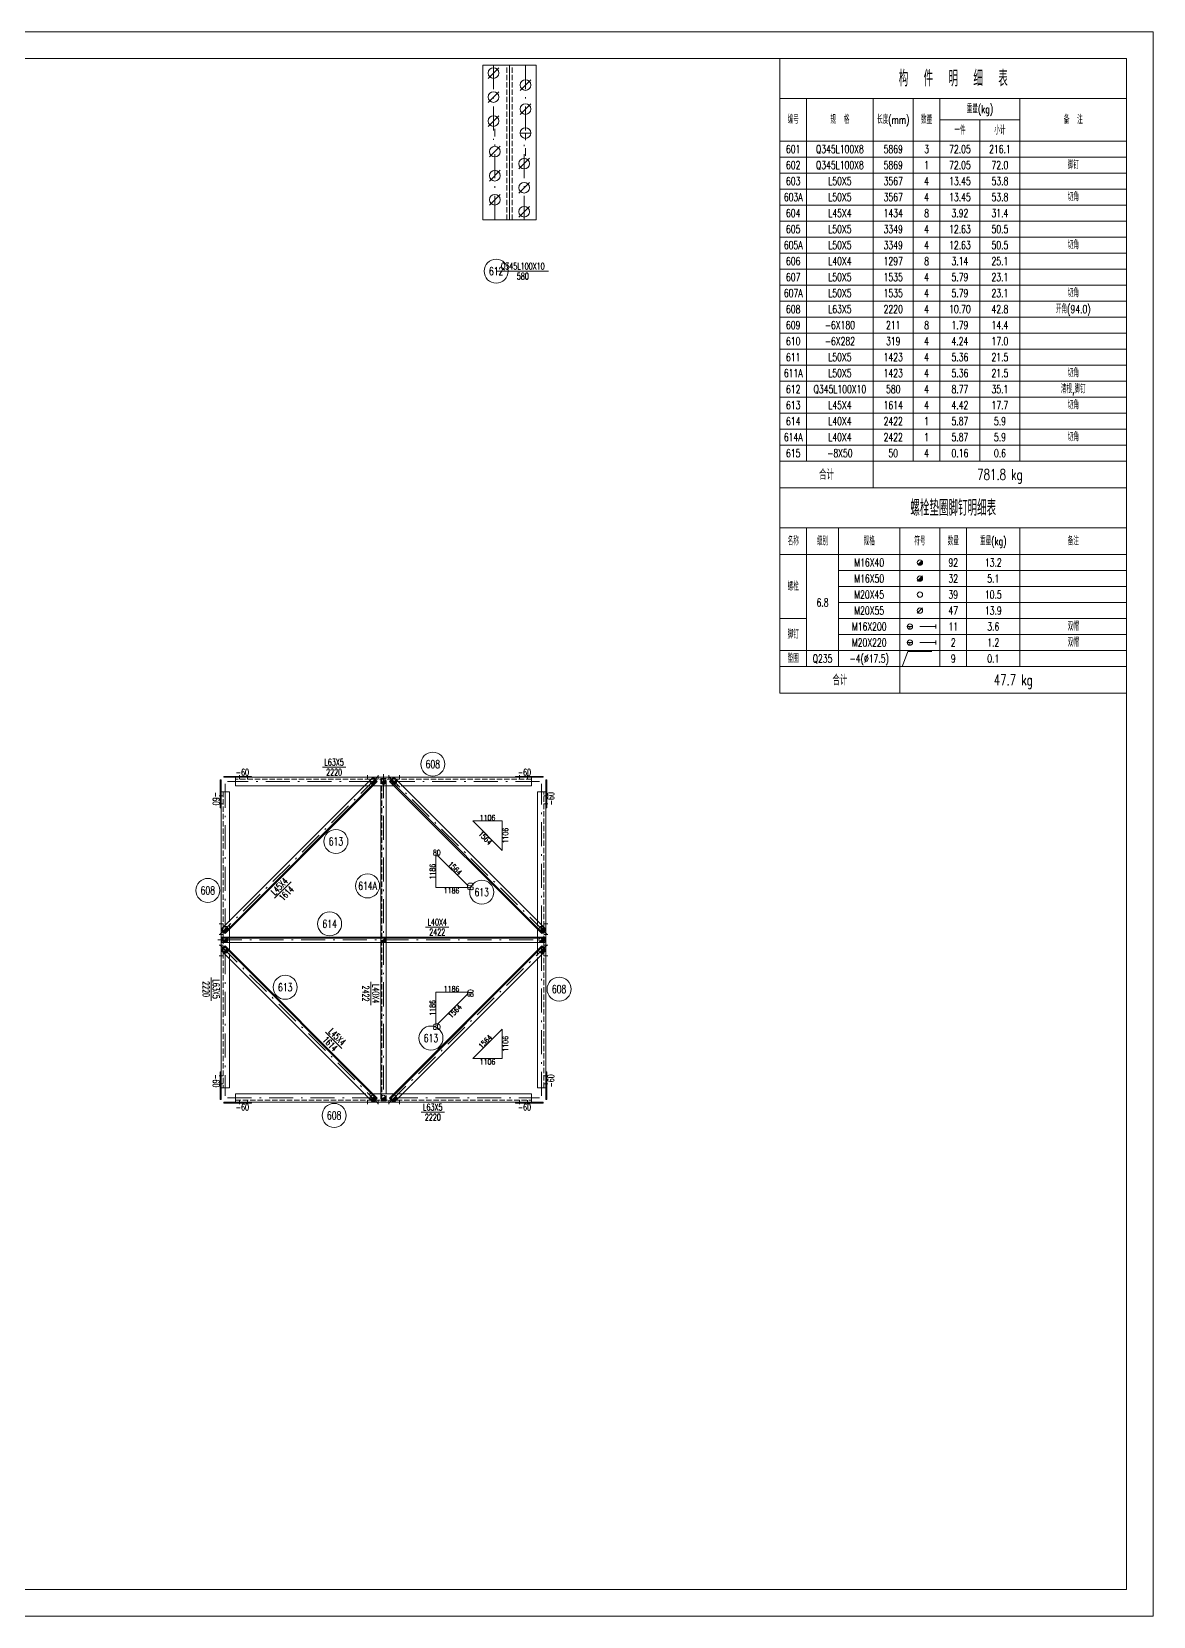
# Model space of a CAD drawing. Extents: x 0 to 841, y 0 to 5426.
# Drawn here: x 420 to 841, y 1208 to 1802 of the extents above; entities that cross this region are included whole.
import ezdxf
from ezdxf.enums import TextEntityAlignment as Align

# ---------------------------------------------------------------- set-up
doc = ezdxf.new("R2010")
doc.units = 0
doc.header["$MEASUREMENT"] = 0
doc.linetypes.add('Dash', pattern=[2.75, 2, -0.75])
doc.linetypes.add('DashDot', pattern=[15.6, 9, -3, 0.6, -3])
doc.layers.get('0').update_dxf_attribs({"linetype": 'CONTINUOUS', "lineweight": 25})
doc.styles.get("Standard").update_dxf_attribs({"font": 'simplex.shx', "width": 0.7, "height": 3, "bigfont": 'gbhzfs.shx'})

# ---------------------------------------------------------------- blocks, each defined once
blk = doc.blocks.new('M16X40S')
at = {"color": 3, "linetype": 'Continuous', "lineweight": 13}
blk.add_line((-0.707, -0.707), (0.707, 0.707), dxfattribs=at)
blk.add_circle((0, 0), 1, dxfattribs=at)
for radius in [0.9, 0.8, 0.7, 0.6, 0.5, 0.4, 0.3, 0.2, 0.1]:
    blk.add_arc((0, 0), radius, 225, 45, dxfattribs=at)
blk = doc.blocks.new('M16X50S')
at = {"color": 3, "linetype": 'Continuous', "lineweight": 13}
blk.add_line((-1, -1), (1, 1), dxfattribs=at)
blk.add_circle((0, 0), 1, dxfattribs=at)
for radius in [0.9, 0.8, 0.7, 0.6, 0.5, 0.4, 0.3, 0.2, 0.1]:
    blk.add_arc((0, 0), radius, 225, 45, dxfattribs=at)
blk = doc.blocks.new('M20X45S')
at = {"color": 3, "linetype": 'Continuous', "lineweight": 13}
blk.add_circle((0, 0), 1, dxfattribs=at)
blk = doc.blocks.new('M20X55S')
at = {"color": 3, "linetype": 'Continuous', "lineweight": 13}
blk.add_line((-1, -1), (1, 1), dxfattribs=at)
blk.add_circle((0, 0), 1, dxfattribs=at)
blk = doc.blocks.new('StepBoltML')
at = {"color": 3, "linetype": 'Continuous', "lineweight": 13}
for p, q in [((-4.75, 0), (-2.75, 0)), ((-3.75, 0), (-3.75, -1)), ((0, 0), (6, 0)), ((6, -0.75), (6, 0.75))]:
    blk.add_line(p, q, dxfattribs=at)
blk.add_circle((-3.75, 0), 1, dxfattribs=at)
blk = doc.blocks.new('WasherML')
at = {"color": 3, "linetype": 'Continuous', "lineweight": 13}
for p, q in [((-6.5, -2.7), (-4.5, 2.7)), ((-4.5, 2.7), (4.5, 2.7))]:
    blk.add_line(p, q, dxfattribs=at)
blk = doc.blocks.new('StepBolt')
at = {"color": 3, "linetype": 'Continuous', "lineweight": 13}
for p, q in [((-1, 0), (1, 0)), ((0, 0), (0, -1))]:
    blk.add_line(p, q, dxfattribs=at)
blk.add_circle((0, 0), 1, dxfattribs=at)

msp = doc.modelspace()

# ---------------------------------------------------------------- linework, layer by layer
at = {"color": 7, "linetype": 'Continuous', "lineweight": 18}
for p, q in [((0, 1802), (841, 1802)), ((841, 1208), (841, 1802)), ((25, 1792), (831, 1792)), ((831, 1218), (831, 1792)), ((25, 1218), (831, 1218)), ((0, 1208), (841, 1208))]:
    msp.add_line(p, q, dxfattribs=at)
at = {"color": 2, "linetype": 'DashDot', "lineweight": 0}
for p, q in [((593.62, 1789.5), (593.63, 1761.5)), ((605.62, 1789.5), (605.62, 1755.5)), ((594.12, 1731.53), (594.13, 1765.53)), ((605.12, 1731.53), (605.12, 1759.53)), ((550.32, 1522.85), (491.14, 1463.66)), ((610.88, 1520.9), (493.88, 1520.9)), ((552.38, 1523.65), (552.38, 1399.56)), ((613.62, 1463.66), (554.44, 1522.85)), ((493.09, 1520.11), (493.09, 1403.11)), ((611.67, 1403.11), (611.67, 1520.11)), ((490.34, 1461.61), (614.42, 1461.61)), ((491.14, 1459.55), (550.32, 1400.37)), ((554.44, 1400.37), (613.62, 1459.55)), ((493.88, 1402.31), (610.88, 1402.31))]:
    msp.add_line(p, q, dxfattribs=at)
at = {"color": 1, "linetype": 'Dash', "lineweight": 0}
for p, q in [((598.62, 1731.53), (598.62, 1789.5)), ((600.62, 1731.53), (600.62, 1789.5)), ((502.88, 1522.5), (496.88, 1522.5)), ((607.88, 1521.75), (496.88, 1521.75)), ((551.38, 1522), (551.38, 1519.35)), ((553.38, 1522), (551.38, 1522)), ((551.78, 1522), (551.78, 1401.21)), ((553.38, 1519.35), (553.38, 1522)), ((607.88, 1522.5), (601.88, 1522.5)), ((491.49, 1517.11), (491.49, 1511.11)), ((492.24, 1517.11), (492.24, 1406.11)), ((545.27, 1519.35), (548.46, 1519.35)), ((556.3, 1519.35), (559.49, 1519.35)), ((612.52, 1406.11), (612.52, 1517.11)), ((613.27, 1511.11), (613.27, 1517.11)), ((494.64, 1465.53), (494.64, 1468.71)), ((610.12, 1468.71), (610.12, 1465.53)), ((494.64, 1460.61), (494.64, 1462.61)), ((551.38, 1462.61), (551.38, 1460.61)), ((553.38, 1460.61), (553.38, 1462.61)), ((610.12, 1462.61), (610.12, 1460.61)), ((494.64, 1454.5), (494.64, 1457.68)), ((610.12, 1457.68), (610.12, 1454.5)), ((491.49, 1412.11), (491.49, 1406.11)), ((613.27, 1406.11), (613.27, 1412.11)), ((548.46, 1403.86), (545.27, 1403.86)), ((551.38, 1403.86), (551.38, 1401.21)), ((553.38, 1401.21), (553.38, 1403.86)), ((559.49, 1403.86), (556.3, 1403.86)), ((496.88, 1401.46), (607.88, 1401.46)), ((496.88, 1400.71), (502.88, 1400.71)), ((551.38, 1401.21), (553.38, 1401.21)), ((601.88, 1400.71), (607.88, 1400.71))]:
    msp.add_line(p, q, dxfattribs=at)
at = {"color": 7, "linetype": 'Continuous', "lineweight": 13}
for p, q in [((595, 1712.21), (614.25, 1712.21)), ((538.26, 1526.25), (529.51, 1526.25)), ((517.78, 1483.37), (511.59, 1477.18)), ((568.19, 1466.36), (576.94, 1466.36)), ((487.74, 1447.48), (487.74, 1438.73)), ((547.63, 1445.8), (547.63, 1437.05)), ((530.61, 1427.01), (536.8, 1420.82)), ((566.51, 1396.96), (575.26, 1396.96))]:
    msp.add_line(p, q, dxfattribs=at)
at = {"color": 7, "linetype": 'Continuous', "lineweight": 0}
for p, q in [((549.79, 1521.25), (492.73, 1464.19)), ((612.03, 1464.19), (554.97, 1521.25)), ((491.84, 1462.21), (612.92, 1462.21)), ((492.73, 1459.02), (549.79, 1401.96)), ((554.97, 1401.96), (612.03, 1459.02))]:
    msp.add_line(p, q, dxfattribs=at)
at = {"color": 1, "linetype": 'Continuous', "lineweight": 0}
for p, q in [((596.93, 1506.16), (585.87, 1506.16)), ((585.87, 1506.16), (596.93, 1495.1)), ((596.93, 1495.1), (596.93, 1506.16)), ((572.79, 1493.08), (571.99, 1493.08)), ((571.99, 1493.08), (571.99, 1481.22)), ((583.85, 1482.02), (572.79, 1493.08)), ((571.99, 1481.22), (583.85, 1481.22)), ((583.85, 1481.22), (583.85, 1482.02)), ((583.85, 1441.99), (571.99, 1441.99)), ((571.99, 1441.99), (571.99, 1430.13)), ((572.79, 1430.13), (583.85, 1441.19)), ((583.85, 1441.19), (583.85, 1441.99)), ((571.99, 1430.13), (572.79, 1430.13)), ((596.93, 1428.12), (585.87, 1417.06)), ((596.93, 1417.06), (596.93, 1428.12)), ((585.87, 1417.06), (596.93, 1417.06))]:
    msp.add_line(p, q, dxfattribs=at)
at = {"color": 7, "linetype": 'Continuous', "lineweight": 0}
for points in [[(599.62, 1789.5), (589.62, 1789.5)], [(589.62, 1789.5), (589.62, 1731.53)], [(599.62, 1731.53), (599.62, 1789.5)], [(599.62, 1789.5), (609.62, 1789.5)], [(599.62, 1731.53), (599.62, 1789.5)], [(609.62, 1789.5), (609.62, 1731.53)], [(589.62, 1731.53), (599.62, 1731.53)], [(609.62, 1731.53), (599.62, 1731.53)], [(491.19, 1511.11), (491.19, 1521.5)], [(491.19, 1521.5), (491.49, 1521.5)], [(491.49, 1521.5), (491.49, 1511.11)], [(491.81, 1465.89), (548.1, 1522.17)], [(502.88, 1522.8), (492.49, 1522.8)], [(492.49, 1522.8), (492.49, 1522.5)], [(492.49, 1522.5), (502.88, 1522.5)], [(550.08, 1520.97), (493.02, 1463.91)], [(496.88, 1522.5), (496.88, 1519.35)], [(502.88, 1522.5), (502.88, 1522.8)], [(601.88, 1522.5), (502.88, 1522.5)], [(548.1, 1522.17), (548.88, 1522.17)], [(548.88, 1522.17), (550.08, 1520.97)], [(554.68, 1520.97), (555.89, 1522.17)], [(611.75, 1463.91), (554.68, 1520.97)], [(555.89, 1522.17), (556.66, 1522.17)], [(556.66, 1522.17), (612.95, 1465.89)], [(601.88, 1522.5), (601.88, 1522.8)], [(601.88, 1522.8), (612.27, 1522.8)], [(612.27, 1522.5), (601.88, 1522.5)], [(607.88, 1519.35), (607.88, 1522.5)], [(612.27, 1522.8), (612.27, 1522.5)], [(613.27, 1521.5), (613.27, 1511.11)], [(613.57, 1521.5), (613.27, 1521.5)], [(613.57, 1511.11), (613.57, 1521.5)], [(494.64, 1517.11), (491.49, 1517.11)], [(494.64, 1468.71), (494.64, 1517.11)], [(496.88, 1519.35), (545.27, 1519.35)], [(548.46, 1519.35), (556.3, 1519.35)], [(551.38, 1519.35), (551.38, 1462.61)], [(553.38, 1462.61), (553.38, 1519.35)], [(559.49, 1519.35), (607.88, 1519.35)], [(613.27, 1517.11), (610.12, 1517.11)], [(610.12, 1517.11), (610.12, 1468.71)], [(491.49, 1511.11), (491.19, 1511.11)], [(491.49, 1511.11), (491.49, 1412.11)], [(613.27, 1412.11), (613.27, 1511.11)], [(613.27, 1511.11), (613.57, 1511.11)], [(491.81, 1465.11), (491.81, 1465.89)], [(493.02, 1463.91), (491.81, 1465.11)], [(491.84, 1462.61), (612.92, 1462.61)], [(491.84, 1460.61), (491.84, 1462.61)], [(494.64, 1462.61), (494.64, 1465.53)], [(610.12, 1465.53), (610.12, 1462.61)], [(612.95, 1465.11), (611.75, 1463.91)], [(612.92, 1462.61), (612.92, 1460.61)], [(612.95, 1465.89), (612.95, 1465.11)], [(491.81, 1458.1), (493.02, 1459.3)], [(491.81, 1457.32), (491.81, 1458.1)], [(548.1, 1401.04), (491.81, 1457.32)], [(612.92, 1460.61), (491.84, 1460.61)], [(493.02, 1459.3), (550.08, 1402.24)], [(494.64, 1457.68), (494.64, 1460.61)], [(551.38, 1460.61), (551.38, 1403.86)], [(553.38, 1403.86), (553.38, 1460.61)], [(554.68, 1402.24), (611.75, 1459.3)], [(612.95, 1457.32), (556.66, 1401.04)], [(610.12, 1460.61), (610.12, 1457.68)], [(611.75, 1459.3), (612.95, 1458.1)], [(612.95, 1458.1), (612.95, 1457.32)], [(494.64, 1406.11), (494.64, 1454.5)], [(610.12, 1454.5), (610.12, 1406.11)], [(491.49, 1412.11), (491.19, 1412.11)], [(491.19, 1412.11), (491.19, 1401.71)], [(491.49, 1401.71), (491.49, 1412.11)], [(613.27, 1401.71), (613.27, 1412.11)], [(613.27, 1412.11), (613.57, 1412.11)], [(613.57, 1412.11), (613.57, 1401.71)], [(491.49, 1406.11), (494.64, 1406.11)], [(545.27, 1403.86), (496.88, 1403.86)], [(496.88, 1403.86), (496.88, 1400.71)], [(556.3, 1403.86), (548.46, 1403.86)], [(550.08, 1402.24), (548.88, 1401.04)], [(555.89, 1401.04), (554.68, 1402.24)], [(607.88, 1403.86), (559.49, 1403.86)], [(607.88, 1400.71), (607.88, 1403.86)], [(610.12, 1406.11), (613.27, 1406.11)], [(491.19, 1401.71), (491.49, 1401.71)], [(492.49, 1400.71), (502.88, 1400.71)], [(492.49, 1400.41), (492.49, 1400.71)], [(502.88, 1400.41), (492.49, 1400.41)], [(502.88, 1400.71), (601.88, 1400.71)], [(502.88, 1400.71), (502.88, 1400.41)], [(548.88, 1401.04), (548.1, 1401.04)], [(556.66, 1401.04), (555.89, 1401.04)], [(612.27, 1400.71), (601.88, 1400.71)], [(601.88, 1400.71), (601.88, 1400.41)], [(601.88, 1400.41), (612.27, 1400.41)], [(612.27, 1400.41), (612.27, 1400.71)], [(613.57, 1401.71), (613.27, 1401.71)]]:
    msp.add_lwpolyline(points, dxfattribs=at)
at = {"color": 3, "linetype": 'Continuous', "lineweight": 13}
for points in [[(701, 1792), (701, 1777), (831, 1777), (831, 1792)], [(701, 1777), (701, 1761), (711, 1761), (711, 1777)], [(711, 1777), (711, 1761), (736, 1761), (736, 1777)], [(736, 1777), (736, 1761), (751, 1761), (751, 1777)], [(751, 1777), (751, 1761), (761, 1761), (761, 1777)], [(761, 1777), (761, 1769), (791, 1769), (791, 1777)], [(791, 1777), (791, 1761), (831, 1761), (831, 1777)], [(761, 1769), (761, 1761), (776, 1761), (776, 1769)], [(776, 1769), (776, 1761), (791, 1761), (791, 1769)], [(701, 1761), (701, 1755), (711, 1755), (711, 1761)], [(711, 1761), (711, 1755), (736, 1755), (736, 1761)], [(736, 1761), (736, 1755), (751, 1755), (751, 1761)], [(751, 1761), (751, 1755), (761, 1755), (761, 1761)], [(761, 1761), (761, 1755), (776, 1755), (776, 1761)], [(776, 1761), (776, 1755), (791, 1755), (791, 1761)], [(791, 1761), (791, 1755), (831, 1755), (831, 1761)], [(701, 1755), (701, 1749), (711, 1749), (711, 1755)], [(711, 1755), (711, 1749), (736, 1749), (736, 1755)], [(736, 1755), (736, 1749), (751, 1749), (751, 1755)], [(751, 1755), (751, 1749), (761, 1749), (761, 1755)], [(761, 1755), (761, 1749), (776, 1749), (776, 1755)], [(776, 1755), (776, 1749), (791, 1749), (791, 1755)], [(791, 1755), (791, 1749), (831, 1749), (831, 1755)], [(701, 1749), (701, 1743), (711, 1743), (711, 1749)], [(711, 1749), (711, 1743), (736, 1743), (736, 1749)], [(736, 1749), (736, 1743), (751, 1743), (751, 1749)], [(751, 1749), (751, 1743), (761, 1743), (761, 1749)], [(761, 1749), (761, 1743), (776, 1743), (776, 1749)], [(776, 1749), (776, 1743), (791, 1743), (791, 1749)], [(791, 1749), (791, 1743), (831, 1743), (831, 1749)], [(701, 1743), (701, 1737), (711, 1737), (711, 1743)], [(711, 1743), (711, 1737), (736, 1737), (736, 1743)], [(736, 1743), (736, 1737), (751, 1737), (751, 1743)], [(751, 1743), (751, 1737), (761, 1737), (761, 1743)], [(761, 1743), (761, 1737), (776, 1737), (776, 1743)], [(776, 1743), (776, 1737), (791, 1737), (791, 1743)], [(791, 1743), (791, 1737), (831, 1737), (831, 1743)], [(701, 1737), (701, 1731), (711, 1731), (711, 1737)], [(711, 1737), (711, 1731), (736, 1731), (736, 1737)], [(736, 1737), (736, 1731), (751, 1731), (751, 1737)], [(751, 1737), (751, 1731), (761, 1731), (761, 1737)], [(761, 1737), (761, 1731), (776, 1731), (776, 1737)], [(776, 1737), (776, 1731), (791, 1731), (791, 1737)], [(791, 1737), (791, 1731), (831, 1731), (831, 1737)], [(701, 1731), (701, 1725), (711, 1725), (711, 1731)], [(711, 1731), (711, 1725), (736, 1725), (736, 1731)], [(736, 1731), (736, 1725), (751, 1725), (751, 1731)], [(751, 1731), (751, 1725), (761, 1725), (761, 1731)], [(761, 1731), (761, 1725), (776, 1725), (776, 1731)], [(776, 1731), (776, 1725), (791, 1725), (791, 1731)], [(791, 1731), (791, 1725), (831, 1725), (831, 1731)], [(701, 1725), (701, 1719), (711, 1719), (711, 1725)], [(711, 1725), (711, 1719), (736, 1719), (736, 1725)], [(736, 1725), (736, 1719), (751, 1719), (751, 1725)], [(751, 1725), (751, 1719), (761, 1719), (761, 1725)], [(761, 1725), (761, 1719), (776, 1719), (776, 1725)], [(776, 1725), (776, 1719), (791, 1719), (791, 1725)], [(791, 1725), (791, 1719), (831, 1719), (831, 1725)], [(701, 1719), (701, 1713), (711, 1713), (711, 1719)], [(711, 1719), (711, 1713), (736, 1713), (736, 1719)], [(736, 1719), (736, 1713), (751, 1713), (751, 1719)], [(751, 1719), (751, 1713), (761, 1713), (761, 1719)], [(761, 1719), (761, 1713), (776, 1713), (776, 1719)], [(776, 1719), (776, 1713), (791, 1713), (791, 1719)], [(791, 1719), (791, 1713), (831, 1713), (831, 1719)], [(701, 1713), (701, 1707), (711, 1707), (711, 1713)], [(711, 1713), (711, 1707), (736, 1707), (736, 1713)], [(736, 1713), (736, 1707), (751, 1707), (751, 1713)], [(751, 1713), (751, 1707), (761, 1707), (761, 1713)], [(761, 1713), (761, 1707), (776, 1707), (776, 1713)], [(776, 1713), (776, 1707), (791, 1707), (791, 1713)], [(791, 1713), (791, 1707), (831, 1707), (831, 1713)], [(701, 1707), (701, 1701), (711, 1701), (711, 1707)], [(711, 1707), (711, 1701), (736, 1701), (736, 1707)], [(736, 1707), (736, 1701), (751, 1701), (751, 1707)], [(751, 1707), (751, 1701), (761, 1701), (761, 1707)], [(761, 1707), (761, 1701), (776, 1701), (776, 1707)], [(776, 1707), (776, 1701), (791, 1701), (791, 1707)], [(791, 1707), (791, 1701), (831, 1701), (831, 1707)], [(701, 1701), (701, 1695), (711, 1695), (711, 1701)], [(711, 1701), (711, 1695), (736, 1695), (736, 1701)], [(736, 1701), (736, 1695), (751, 1695), (751, 1701)], [(751, 1701), (751, 1695), (761, 1695), (761, 1701)], [(761, 1701), (761, 1695), (776, 1695), (776, 1701)], [(776, 1701), (776, 1695), (791, 1695), (791, 1701)], [(791, 1701), (791, 1695), (831, 1695), (831, 1701)], [(701, 1695), (701, 1689), (711, 1689), (711, 1695)], [(711, 1695), (711, 1689), (736, 1689), (736, 1695)], [(736, 1695), (736, 1689), (751, 1689), (751, 1695)], [(751, 1695), (751, 1689), (761, 1689), (761, 1695)], [(761, 1695), (761, 1689), (776, 1689), (776, 1695)], [(776, 1695), (776, 1689), (791, 1689), (791, 1695)], [(791, 1695), (791, 1689), (831, 1689), (831, 1695)], [(701, 1689), (701, 1683), (711, 1683), (711, 1689)], [(711, 1689), (711, 1683), (736, 1683), (736, 1689)], [(736, 1689), (736, 1683), (751, 1683), (751, 1689)], [(751, 1689), (751, 1683), (761, 1683), (761, 1689)], [(761, 1689), (761, 1683), (776, 1683), (776, 1689)], [(776, 1689), (776, 1683), (791, 1683), (791, 1689)], [(791, 1689), (791, 1683), (831, 1683), (831, 1689)], [(701, 1683), (701, 1677), (711, 1677), (711, 1683)], [(711, 1683), (711, 1677), (736, 1677), (736, 1683)], [(736, 1683), (736, 1677), (751, 1677), (751, 1683)], [(751, 1683), (751, 1677), (761, 1677), (761, 1683)], [(761, 1683), (761, 1677), (776, 1677), (776, 1683)], [(776, 1683), (776, 1677), (791, 1677), (791, 1683)], [(791, 1683), (791, 1677), (831, 1677), (831, 1683)], [(701, 1677), (701, 1671), (711, 1671), (711, 1677)], [(711, 1677), (711, 1671), (736, 1671), (736, 1677)], [(736, 1677), (736, 1671), (751, 1671), (751, 1677)], [(751, 1677), (751, 1671), (761, 1671), (761, 1677)], [(761, 1677), (761, 1671), (776, 1671), (776, 1677)], [(776, 1677), (776, 1671), (791, 1671), (791, 1677)], [(791, 1677), (791, 1671), (831, 1671), (831, 1677)], [(701, 1671), (701, 1665), (711, 1665), (711, 1671)], [(711, 1671), (711, 1665), (736, 1665), (736, 1671)], [(736, 1671), (736, 1665), (751, 1665), (751, 1671)], [(751, 1671), (751, 1665), (761, 1665), (761, 1671)], [(761, 1671), (761, 1665), (776, 1665), (776, 1671)], [(776, 1671), (776, 1665), (791, 1665), (791, 1671)], [(791, 1671), (791, 1665), (831, 1665), (831, 1671)], [(701, 1665), (701, 1659), (711, 1659), (711, 1665)], [(711, 1665), (711, 1659), (736, 1659), (736, 1665)], [(736, 1665), (736, 1659), (751, 1659), (751, 1665)], [(751, 1665), (751, 1659), (761, 1659), (761, 1665)], [(761, 1665), (761, 1659), (776, 1659), (776, 1665)], [(776, 1665), (776, 1659), (791, 1659), (791, 1665)], [(791, 1665), (791, 1659), (831, 1659), (831, 1665)], [(701, 1659), (701, 1653), (711, 1653), (711, 1659)], [(711, 1659), (711, 1653), (736, 1653), (736, 1659)], [(736, 1659), (736, 1653), (751, 1653), (751, 1659)], [(751, 1659), (751, 1653), (761, 1653), (761, 1659)], [(761, 1659), (761, 1653), (776, 1653), (776, 1659)], [(776, 1659), (776, 1653), (791, 1653), (791, 1659)], [(791, 1659), (791, 1653), (831, 1653), (831, 1659)], [(701, 1653), (701, 1647), (711, 1647), (711, 1653)], [(711, 1653), (711, 1647), (736, 1647), (736, 1653)], [(736, 1653), (736, 1647), (751, 1647), (751, 1653)], [(751, 1653), (751, 1647), (761, 1647), (761, 1653)], [(761, 1653), (761, 1647), (776, 1647), (776, 1653)], [(776, 1653), (776, 1647), (791, 1647), (791, 1653)], [(791, 1653), (791, 1647), (831, 1647), (831, 1653)], [(701, 1647), (701, 1641), (711, 1641), (711, 1647)], [(711, 1647), (711, 1641), (736, 1641), (736, 1647)], [(736, 1647), (736, 1641), (751, 1641), (751, 1647)], [(751, 1647), (751, 1641), (761, 1641), (761, 1647)], [(761, 1647), (761, 1641), (776, 1641), (776, 1647)], [(776, 1647), (776, 1641), (791, 1641), (791, 1647)], [(791, 1647), (791, 1641), (831, 1641), (831, 1647)], [(701, 1641), (701, 1631), (736, 1631), (736, 1641)], [(736, 1641), (736, 1631), (831, 1631), (831, 1641)], [(701, 1631), (701, 1616), (831, 1616), (831, 1631)], [(701, 1616), (701, 1606), (711, 1606), (711, 1616)], [(711, 1616), (711, 1606), (723, 1606), (723, 1616)], [(723, 1616), (723, 1606), (746, 1606), (746, 1616)], [(746, 1616), (746, 1606), (761, 1606), (761, 1616)], [(761, 1616), (761, 1606), (771, 1606), (771, 1616)], [(771, 1616), (771, 1606), (791, 1606), (791, 1616)], [(791, 1616), (791, 1606), (831, 1606), (831, 1616)], [(701, 1606), (701, 1582), (711, 1582), (711, 1606)], [(711, 1606), (711, 1570), (723, 1570), (723, 1606)], [(723, 1606), (723, 1600), (746, 1600), (746, 1606)], [(746, 1606), (746, 1600), (761, 1600), (761, 1606)], [(761, 1606), (761, 1600), (771, 1600), (771, 1606)], [(771, 1606), (771, 1600), (791, 1600), (791, 1606)], [(791, 1606), (791, 1600), (831, 1600), (831, 1606)], [(723, 1600), (723, 1594), (746, 1594), (746, 1600)], [(746, 1600), (746, 1594), (761, 1594), (761, 1600)], [(761, 1600), (761, 1594), (771, 1594), (771, 1600)], [(771, 1600), (771, 1594), (791, 1594), (791, 1600)], [(791, 1600), (791, 1594), (831, 1594), (831, 1600)], [(723, 1594), (723, 1588), (746, 1588), (746, 1594)], [(746, 1594), (746, 1588), (761, 1588), (761, 1594)], [(761, 1594), (761, 1588), (771, 1588), (771, 1594)], [(771, 1594), (771, 1588), (791, 1588), (791, 1594)], [(791, 1594), (791, 1588), (831, 1588), (831, 1594)], [(723, 1588), (723, 1582), (746, 1582), (746, 1588)], [(746, 1588), (746, 1582), (761, 1582), (761, 1588)], [(761, 1588), (761, 1582), (771, 1582), (771, 1588)], [(771, 1588), (771, 1582), (791, 1582), (791, 1588)], [(791, 1588), (791, 1582), (831, 1582), (831, 1588)], [(701, 1582), (701, 1570), (711, 1570), (711, 1582)], [(723, 1582), (723, 1576), (746, 1576), (746, 1582)], [(746, 1582), (746, 1576), (761, 1576), (761, 1582)], [(761, 1582), (761, 1576), (771, 1576), (771, 1582)], [(771, 1582), (771, 1576), (791, 1576), (791, 1582)], [(791, 1582), (791, 1576), (831, 1576), (831, 1582)], [(723, 1576), (723, 1570), (746, 1570), (746, 1576)], [(746, 1576), (746, 1570), (761, 1570), (761, 1576)], [(761, 1576), (761, 1570), (771, 1570), (771, 1576)], [(771, 1576), (771, 1570), (791, 1570), (791, 1576)], [(791, 1576), (791, 1570), (831, 1570), (831, 1576)], [(701, 1570), (701, 1564), (711, 1564), (711, 1570)], [(711, 1570), (711, 1564), (723, 1564), (723, 1570)], [(723, 1570), (723, 1564), (746, 1564), (746, 1570)], [(746, 1570), (746, 1564), (761, 1564), (761, 1570)], [(761, 1570), (761, 1564), (771, 1564), (771, 1570)], [(771, 1570), (771, 1564), (791, 1564), (791, 1570)], [(791, 1570), (791, 1564), (831, 1564), (831, 1570)], [(701, 1564), (701, 1554), (746, 1554), (746, 1564)], [(746, 1564), (746, 1554), (831, 1554), (831, 1564)]]:
    msp.add_lwpolyline(points, close=True, dxfattribs=at)
at = {"color": 3, "linetype": 'Continuous', "lineweight": 20}
for points in [[(498.38, 1523.25), (498.38, 1521.75)], [(501.38, 1523.25), (501.38, 1521.75)], [(546.38, 1523.25), (546.38, 1521.75)], [(550.38, 1523.25), (550.38, 1521.75)], [(554.38, 1523.25), (554.38, 1521.75)], [(558.38, 1523.25), (558.38, 1521.75)], [(603.38, 1523.25), (603.38, 1521.75)], [(606.38, 1523.25), (606.38, 1521.75)], [(490.74, 1515.61), (492.24, 1515.61)], [(614.02, 1515.61), (612.52, 1515.61)], [(490.74, 1512.61), (492.24, 1512.61)], [(614.02, 1512.61), (612.52, 1512.61)], [(490.74, 1467.61), (492.24, 1467.61)], [(614.02, 1467.61), (612.52, 1467.61)], [(490.74, 1463.61), (492.24, 1463.61)], [(614.02, 1463.61), (612.52, 1463.61)], [(490.74, 1459.61), (492.24, 1459.61)], [(490.74, 1455.61), (492.24, 1455.61)], [(614.02, 1459.61), (612.52, 1459.61)], [(614.02, 1455.61), (612.52, 1455.61)], [(490.74, 1410.61), (492.24, 1410.61)], [(614.02, 1410.61), (612.52, 1410.61)], [(490.74, 1407.61), (492.24, 1407.61)], [(614.02, 1407.61), (612.52, 1407.61)], [(498.38, 1399.96), (498.38, 1401.46)], [(501.38, 1399.96), (501.38, 1401.46)], [(546.38, 1399.96), (546.38, 1401.46)], [(550.38, 1399.96), (550.38, 1401.46)], [(554.38, 1399.96), (554.38, 1401.46)], [(558.38, 1399.96), (558.38, 1401.46)], [(603.38, 1399.96), (603.38, 1401.46)], [(606.38, 1399.96), (606.38, 1401.46)]]:
    msp.add_lwpolyline(points, dxfattribs=at)
at = {"color": 7, "linetype": 'Continuous', "lineweight": 13}
for centre in [(594.62, 1712.21), (570.88, 1527.45), (534.56, 1498.45), (546.43, 1481.79), (486.54, 1480.11), (589.22, 1479.43), (532.2, 1467.56), (515.54, 1443.78), (618.22, 1443.11), (570.2, 1424.76), (533.88, 1395.76)]:
    msp.add_circle(centre, 4.5, dxfattribs=at)

# ---------------------------------------------------------------- block references
at = {"color": 3, "linetype": 'Continuous', "lineweight": 13, "xscale": 2.000000000000455, "yscale": 2.000000000000455, "zscale": 2.000000000000455}
for name, p in [('M20X55S', (593.63, 1786.5)), ('M20X55S', (605.62, 1782)), ('M20X55S', (593.63, 1777.5)), ('M20X55S', (593.63, 1768.5)), ('M20X55S', (605.62, 1773)), ('StepBolt', (605.62, 1764)), ('M20X55S', (594.13, 1757.03)), ('M20X55S', (605.12, 1752.53)), ('M20X55S', (594.13, 1748.03)), ('M20X55S', (594.13, 1739.03)), ('M20X55S', (605.12, 1743.53)), ('M20X55S', (605.12, 1734.53))]:
    msp.add_blockref(name, p, dxfattribs=at)
at = {"color": 3, "linetype": 'Continuous', "lineweight": 13}
for name, p in [('M16X40S', (753.5, 1603)), ('M16X50S', (753.5, 1597)), ('M20X45S', (753.5, 1591)), ('M20X55S', (753.5, 1585)), ('StepBoltML', (753.5, 1579)), ('WasherML', (753.5, 1567)), ('StepBoltML', (753.5, 1573)), ('M16X40S', (548.38, 1520.9)), ('M16X40S', (552.38, 1520.9)), ('M16X40S', (556.38, 1520.9)), ('M16X40S', (493.09, 1465.61)), ('M16X40S', (493.09, 1461.61)), ('M16X40S', (552.38, 1461.61)), ('M16X40S', (611.67, 1465.61)), ('M16X40S', (611.67, 1461.61)), ('M16X40S', (493.09, 1457.61)), ('M16X40S', (611.67, 1457.61)), ('M16X40S', (548.38, 1402.31)), ('M16X40S', (552.38, 1402.31)), ('M16X40S', (556.38, 1402.31))]:
    msp.add_blockref(name, p, dxfattribs=at)

# ---------------------------------------------------------------- texts
at = {"color": 3, "linetype": 'Continuous', "lineweight": 13, "width": 0.7}
for s, height, p in [('构  件  明  细  表', 6, (766, 1784.5)), ('编号', 3, (706, 1769)), ('规  格', 3, (723.5, 1769)), ('长度(mm)', 3, (743.5, 1769)), ('数量', 3, (756, 1769)), ('重量(kg)', 3, (776, 1773)), ('备  注', 3, (811, 1769)), ('一件', 3, (768.5, 1765)), ('小计', 3, (783.5, 1765)), ('601', 3, (706, 1758)), ('Q345L100X8', 3, (723.5, 1758)), ('5869', 3, (743.5, 1758)), ('3', 3, (756, 1758)), ('72.05', 3, (768.5, 1758)), ('216.1', 3, (783.5, 1758)), ('602', 3, (706, 1752)), ('Q345L100X8', 3, (723.5, 1752)), ('5869', 3, (743.5, 1752)), ('1', 3, (756, 1752)), ('72.05', 3, (768.5, 1752)), ('72.0', 3, (783.5, 1752)), ('脚钉', 3, (811, 1752)), ('603', 3, (706, 1746)), ('L50X5', 3, (723.5, 1746)), ('3567', 3, (743.5, 1746)), ('4', 3, (756, 1746)), ('13.45', 3, (768.5, 1746)), ('53.8', 3, (783.5, 1746)), ('603A', 3, (706, 1740)), ('L50X5', 3, (723.5, 1740)), ('3567', 3, (743.5, 1740)), ('4', 3, (756, 1740)), ('13.45', 3, (768.5, 1740)), ('53.8', 3, (783.5, 1740)), ('切角', 3, (811, 1740)), ('604', 3, (706, 1734)), ('L45X4', 3, (723.5, 1734)), ('1434', 3, (743.5, 1734)), ('8', 3, (756, 1734)), ('3.92', 3, (768.5, 1734)), ('31.4', 3, (783.5, 1734)), ('605', 3, (706, 1728)), ('L50X5', 3, (723.5, 1728)), ('3349', 3, (743.5, 1728)), ('4', 3, (756, 1728)), ('12.63', 3, (768.5, 1728)), ('50.5', 3, (783.5, 1728)), ('605A', 3, (706, 1722)), ('L50X5', 3, (723.5, 1722)), ('3349', 3, (743.5, 1722)), ('4', 3, (756, 1722)), ('12.63', 3, (768.5, 1722)), ('50.5', 3, (783.5, 1722)), ('切角', 3, (811, 1722)), ('606', 3, (706, 1716)), ('L40X4', 3, (723.5, 1716)), ('1297', 3, (743.5, 1716)), ('8', 3, (756, 1716)), ('3.14', 3, (768.5, 1716)), ('25.1', 3, (783.5, 1716)), ('607', 3, (706, 1710)), ('L50X5', 3, (723.5, 1710)), ('1535', 3, (743.5, 1710)), ('4', 3, (756, 1710)), ('5.79', 3, (768.5, 1710)), ('23.1', 3, (783.5, 1710)), ('607A', 3, (706, 1704)), ('L50X5', 3, (723.5, 1704)), ('1535', 3, (743.5, 1704)), ('4', 3, (756, 1704)), ('5.79', 3, (768.5, 1704)), ('23.1', 3, (783.5, 1704)), ('切角', 3, (811, 1704)), ('608', 3, (706, 1698)), ('L63X5', 3, (723.5, 1698)), ('2220', 3, (743.5, 1698)), ('4', 3, (756, 1698)), ('10.70', 3, (768.5, 1698)), ('42.8', 3, (783.5, 1698)), ('开角(94.0)', 3, (811, 1698)), ('609', 3, (706, 1692)), ('-6X180', 3, (723.5, 1692)), ('211', 3, (743.5, 1692)), ('8', 3, (756, 1692)), ('1.79', 3, (768.5, 1692)), ('14.4', 3, (783.5, 1692)), ('610', 3, (706, 1686)), ('-6X282', 3, (723.5, 1686)), ('319', 3, (743.5, 1686)), ('4', 3, (756, 1686)), ('4.24', 3, (768.5, 1686)), ('17.0', 3, (783.5, 1686)), ('611', 3, (706, 1680)), ('L50X5', 3, (723.5, 1680)), ('1423', 3, (743.5, 1680)), ('4', 3, (756, 1680)), ('5.36', 3, (768.5, 1680)), ('21.5', 3, (783.5, 1680)), ('611A', 3, (706, 1674)), ('L50X5', 3, (723.5, 1674)), ('1423', 3, (743.5, 1674)), ('4', 3, (756, 1674)), ('5.36', 3, (768.5, 1674)), ('21.5', 3, (783.5, 1674)), ('切角', 3, (811, 1674)), ('612', 3, (706, 1668)), ('Q345L100X10', 3, (723.5, 1668)), ('580', 3, (743.5, 1668)), ('4', 3, (756, 1668)), ('8.77', 3, (768.5, 1668)), ('35.1', 3, (783.5, 1668)), ('清根,脚钉', 3, (811, 1668)), ('613', 3, (706, 1662)), ('L45X4', 3, (723.5, 1662)), ('1614', 3, (743.5, 1662)), ('4', 3, (756, 1662)), ('4.42', 3, (768.5, 1662)), ('17.7', 3, (783.5, 1662)), ('切角', 3, (811, 1662)), ('614', 3, (706, 1656)), ('L40X4', 3, (723.5, 1656)), ('2422', 3, (743.5, 1656)), ('1', 3, (756, 1656)), ('5.87', 3, (768.5, 1656)), ('5.9', 3, (783.5, 1656)), ('614A', 3, (706, 1650)), ('L40X4', 3, (723.5, 1650)), ('2422', 3, (743.5, 1650)), ('1', 3, (756, 1650)), ('5.87', 3, (768.5, 1650)), ('5.9', 3, (783.5, 1650)), ('切角', 3, (811, 1650)), ('615', 3, (706, 1644)), ('-8X50', 3, (723.5, 1644)), ('50', 3, (743.5, 1644)), ('4', 3, (756, 1644)), ('0.16', 3, (768.5, 1644)), ('0.6', 3, (783.5, 1644)), ('合计', 4, (718.5, 1636)), ('781.8 kg', 4, (783.5, 1636)), ('螺栓垫圈脚钉明细表', 6, (766, 1623.5)), ('名称', 3, (706, 1611)), ('级别', 3, (717, 1611)), ('规格', 3, (734.5, 1611)), ('符号', 3, (753.5, 1611)), ('数量', 3, (766, 1611)), ('重量(kg)', 3, (781, 1611)), ('备注', 3, (811, 1611)), ('M16X40', 3, (734.5, 1603)), ('92', 3, (766, 1603)), ('13.2', 3, (781, 1603)), ('M16X50', 3, (734.5, 1597)), ('32', 3, (766, 1597)), ('5.1', 3, (781, 1597)), ('螺栓', 3, (706, 1594)), ('M20X45', 3, (734.5, 1591)), ('39', 3, (766, 1591)), ('10.5', 3, (781, 1591)), ('6.8', 3, (717, 1588)), ('M20X55', 3, (734.5, 1585)), ('47', 3, (766, 1585)), ('13.9', 3, (781, 1585)), ('M16X200', 3, (734.5, 1579)), ('11', 3, (766, 1579)), ('3.6', 3, (781, 1579)), ('双帽', 3, (811, 1579)), ('脚钉', 3, (706, 1576)), ('M20X220', 3, (734.5, 1573)), ('2', 3, (766, 1573)), ('1.2', 3, (781, 1573)), ('双帽', 3, (811, 1573)), ('垫圈', 3, (706, 1567)), ('Q235', 3, (717, 1567)), ('-4(%%c17.5)', 3, (734.5, 1567)), ('9', 3, (766, 1567)), ('0.1', 3, (781, 1567)), ('合计', 4, (723.5, 1559)), ('47.7 kg', 4, (788.5, 1559))]:
    msp.add_text(s, height=height, dxfattribs=at).set_placement(p, align=Align.MIDDLE_CENTER)
at = {"color": 7, "linetype": 'Continuous', "lineweight": 13, "width": 0.7}
for s, height, p in [('612', 3, (594.62, 1712.21)), ('Q345L100X10', 2.5, (604.62, 1714.09)), ('580', 2.5, (604.62, 1710.34)), ('L63X5', 2.5, (533.88, 1528.13)), ('608', 3, (570.88, 1527.45)), ('-60', 2.5, (499.51, 1524.38)), ('2220', 2.5, (533.88, 1524.38)), ('-60', 2.5, (605.26, 1524.38)), ('613', 3, (534.56, 1498.45)), ('608', 3, (486.54, 1480.11)), ('614A', 3, (546.43, 1481.79)), ('613', 3, (589.22, 1479.43)), ('614', 3, (532.2, 1467.56)), ('L40X4', 2.5, (572.56, 1468.23)), ('2422', 2.5, (572.56, 1464.48)), ('613', 3, (515.54, 1443.78)), ('608', 3, (618.22, 1443.11)), ('613', 3, (570.2, 1424.76)), ('-60', 2.5, (499.51, 1398.84)), ('608', 3, (533.88, 1395.76)), ('L63X5', 2.5, (570.88, 1398.84)), ('2220', 2.5, (570.88, 1395.09)), ('-60', 2.5, (605.26, 1398.84))]:
    msp.add_text(s, height=height, dxfattribs=at).set_placement(p, align=Align.MIDDLE_CENTER)
for s, rotation, p in [('-60', 270, (489.61, 1514.48)), ('-60', 90, (615.15, 1514.48)), ('L45X4', 45, (513.36, 1481.6)), ('1614', 45, (516.01, 1478.95)), ('2220', 270, (485.86, 1443.11)), ('L63X5', 270, (489.61, 1443.11)), ('2422', 270, (545.76, 1441.43)), ('L40X4', 270, (549.51, 1441.43)), ('L45X4', 315, (535.03, 1425.24)), ('1614', 315, (532.38, 1422.59)), ('-60', 270, (489.61, 1408.73)), ('-60', 90, (615.15, 1408.73))]:
    msp.add_text(s, height=2.5, rotation=rotation, dxfattribs=at).set_placement(p, align=Align.MIDDLE_CENTER)
at = {"color": 7, "linetype": 'Continuous', "lineweight": 20, "width": 0.7}
for s, p in [('1106', (591.4, 1507.36)), ('80', (572.39, 1494.28)), ('1186', (577.92, 1480.02)), ('1186', (577.92, 1443.19)), ('80', (572.39, 1428.93)), ('1106', (591.4, 1415.86))]:
    msp.add_text(s, height=2, dxfattribs=at).set_placement(p, align=Align.MIDDLE_CENTER)
for s, rotation, p in [('1106', 90, (598.13, 1500.63)), ('1564', 315, (590.55, 1499.78)), ('1186', 90, (570.79, 1487.15)), ('1564', 315, (579.17, 1488.4)), ('80', 90, (585.05, 1481.62)), ('1186', 90, (570.79, 1436.06)), ('80', 90, (585.05, 1441.59)), ('1564', 45, (579.17, 1434.81)), ('1564', 45, (590.55, 1423.44)), ('1106', 90, (598.13, 1422.59))]:
    msp.add_text(s, height=2, rotation=rotation, dxfattribs=at).set_placement(p, align=Align.MIDDLE_CENTER)

doc.saveas('drawing.dxf')
